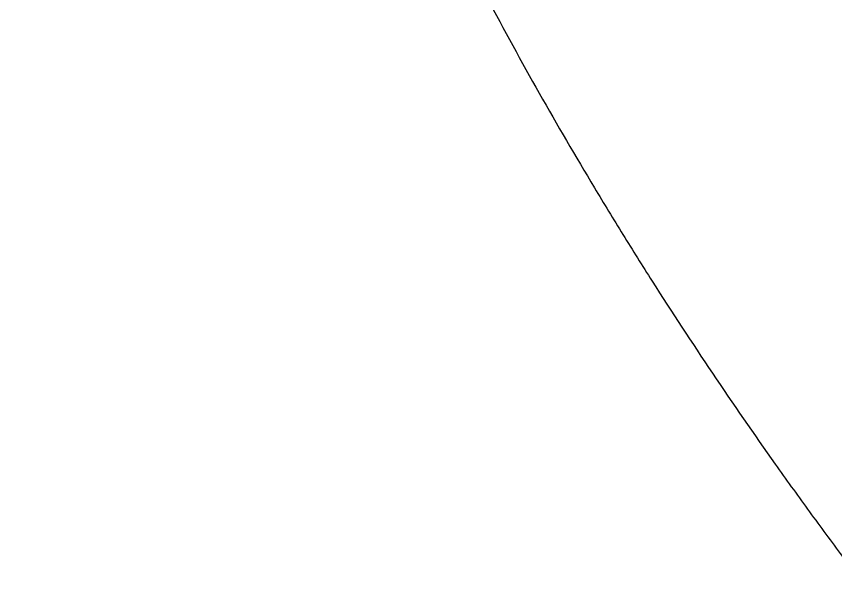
# Model space of a CAD drawing. Extents: x 398 to 508, y 623 to 782.
# Drawn here: x 409.553 to 412.602, y 663.837 to 665.935 of the extents above; entities that cross this region are included whole.
import ezdxf

# ---------------------------------------------------------------- set-up
doc = ezdxf.new("R2010")
doc.units = 0
doc.header["$MEASUREMENT"] = 0
doc.layers.add('GEOMETRY', color=2, linetype='Continuous', lineweight=25)

msp = doc.modelspace()

# ---------------------------------------------------------------- linework, layer by layer
at = {"layer": 'GEOMETRY'}
msp.add_open_spline([(409.6234, 674.0693), (409.5722, 673.5415), (409.5532, 673.0138), (409.5681, 672.3533), (409.573, 672.2212), (409.5866, 671.9579), (409.5953, 671.8265), (409.627, 671.4336), (409.6557, 671.1729), (409.7275, 670.654), (409.7708, 670.3958), (409.8464, 670.0103), (409.8735, 669.882), (409.9167, 669.6901), (409.9316, 669.6262), (409.9622, 669.4985), (409.9779, 669.4347), (410.0265, 669.2435), (410.0606, 669.1159), (410.1328, 668.8609), (410.1708, 668.7335), (410.2508, 668.4786), (410.2927, 668.3512), (410.3803, 668.0965), (410.4259, 667.9698), (410.6619, 667.3399), (410.8774, 666.8469), (411.2391, 666.1232), (411.366, 665.8845), (411.5662, 665.5305), (411.6345, 665.4132), (411.7395, 665.2382), (411.775, 665.1801), (411.8467, 665.0642), (411.8829, 665.0065), (412.0661, 664.7189), (412.2188, 664.4916), (412.4174, 664.2113), (412.4575, 664.1554), (412.5382, 664.0444), (412.5789, 663.9891), (412.7019, 663.8243), (412.7851, 663.7155), (413.207, 663.1775), (413.5635, 662.7652), (414.3136, 661.9761), (414.7072, 661.5993), (415.3259, 661.061), (415.5369, 660.8861), (415.8066, 660.6733), (415.8609, 660.631), (415.9698, 660.5471), (416.0244, 660.5055), (416.1891, 660.3819), (416.2997, 660.301), (416.6342, 660.0624), (416.8606, 659.9092), (417.1479, 659.7249), (417.2055, 659.6884), (417.3213, 659.6162), (417.3794, 659.5805), (417.5546, 659.4745), (417.6722, 659.4055), (418.0277, 659.2029), (418.268, 659.0741), (418.5726, 658.9208), (418.6337, 658.8905), (418.7564, 658.8307), (418.818, 658.8012), (419.003, 658.7141), (419.1265, 658.6579), (419.7456, 658.386), (420.245, 658.1976), (420.8743, 657.9981), (421.0005, 657.96), (421.2533, 657.8874), (421.38, 657.853), (421.5703, 657.8041), (421.6337, 657.7881), (421.7609, 657.7571), (421.8247, 657.742), (422.0162, 657.6981), (422.1443, 657.6706), (422.5302, 657.5933), (422.7894, 657.5489), (423.3117, 657.4745), (423.5727, 657.4449), (424.3552, 657.3787), (424.8763, 657.3645), (425.3975, 657.3809)], degree=3, knots=[0, 0, 0, 0, 0.0625, 0.0625, 0.078125, 0.078125, 0.09375, 0.09375, 0.125, 0.125, 0.15625, 0.15625, 0.171875, 0.171875, 0.179687, 0.179687, 0.1875, 0.1875, 0.203125, 0.203125, 0.21875, 0.21875, 0.234375, 0.234375, 0.25, 0.25, 0.3125, 0.3125, 0.34375, 0.34375, 0.359375, 0.359375, 0.367187, 0.367187, 0.375, 0.375, 0.40625, 0.40625, 0.414062, 0.414062, 0.421875, 0.421875, 0.4375, 0.4375, 0.5, 0.5, 0.5625, 0.5625, 0.59375, 0.59375, 0.601563, 0.601563, 0.609375, 0.609375, 0.625, 0.625, 0.65625, 0.65625, 0.664063, 0.664063, 0.671875, 0.671875, 0.6875, 0.6875, 0.71875, 0.71875, 0.726563, 0.726563, 0.734375, 0.734375, 0.75, 0.75, 0.8125, 0.8125, 0.828125, 0.828125, 0.84375, 0.84375, 0.851563, 0.851563, 0.859375, 0.859375, 0.875, 0.875, 0.90625, 0.90625, 0.9375, 0.9375, 1, 1, 1, 1], dxfattribs=at)

doc.saveas('drawing.dxf')
